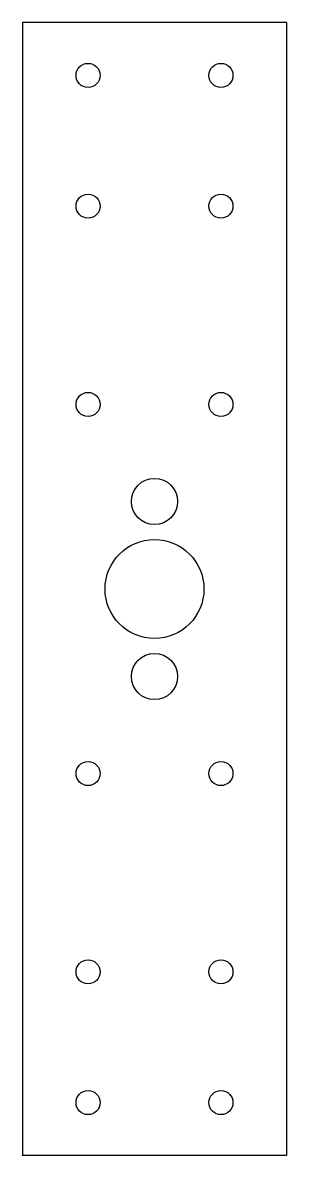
# Model space of a CAD drawing. Header units: inches. Extents: x -1.3 to 1.3, y -5.4 to 5.4.
import ezdxf

# ---------------------------------------------------------------- set-up
doc = ezdxf.new("R2010")
doc.units = ezdxf.units.IN
doc.header["$MEASUREMENT"] = 0

msp = doc.modelspace()

# ---------------------------------------------------------------- linework, layer by layer
at = {"color": 7, "linetype": 'Continuous', "lineweight": 25}
for p, q in [((1.25, 5.37), (-1.25, 5.37)), ((-1.25, 5.37), (-1.25, -5.37)), ((1.25, 5.37), (1.25, -5.37)), ((1.25, -5.37), (-1.25, -5.37))]:
    msp.add_line(p, q, dxfattribs=at)
for centre, radius in [((-0.63, 4.87), 0.114), ((0.63, 4.87), 0.114), ((-0.63, 3.63), 0.114), ((0.63, 3.63), 0.114), ((-0.63, 1.75), 0.114), ((0.63, 1.75), 0.114), ((0, 0.83), 0.219), ((0, 0), 0.469), ((0, -0.83), 0.219), ((-0.63, -1.75), 0.114), ((0.63, -1.75), 0.114), ((-0.63, -3.63), 0.114), ((0.63, -3.63), 0.114), ((-0.63, -4.87), 0.114), ((0.63, -4.87), 0.114)]:
    msp.add_circle(centre, radius, dxfattribs=at)

doc.saveas('drawing.dxf')
